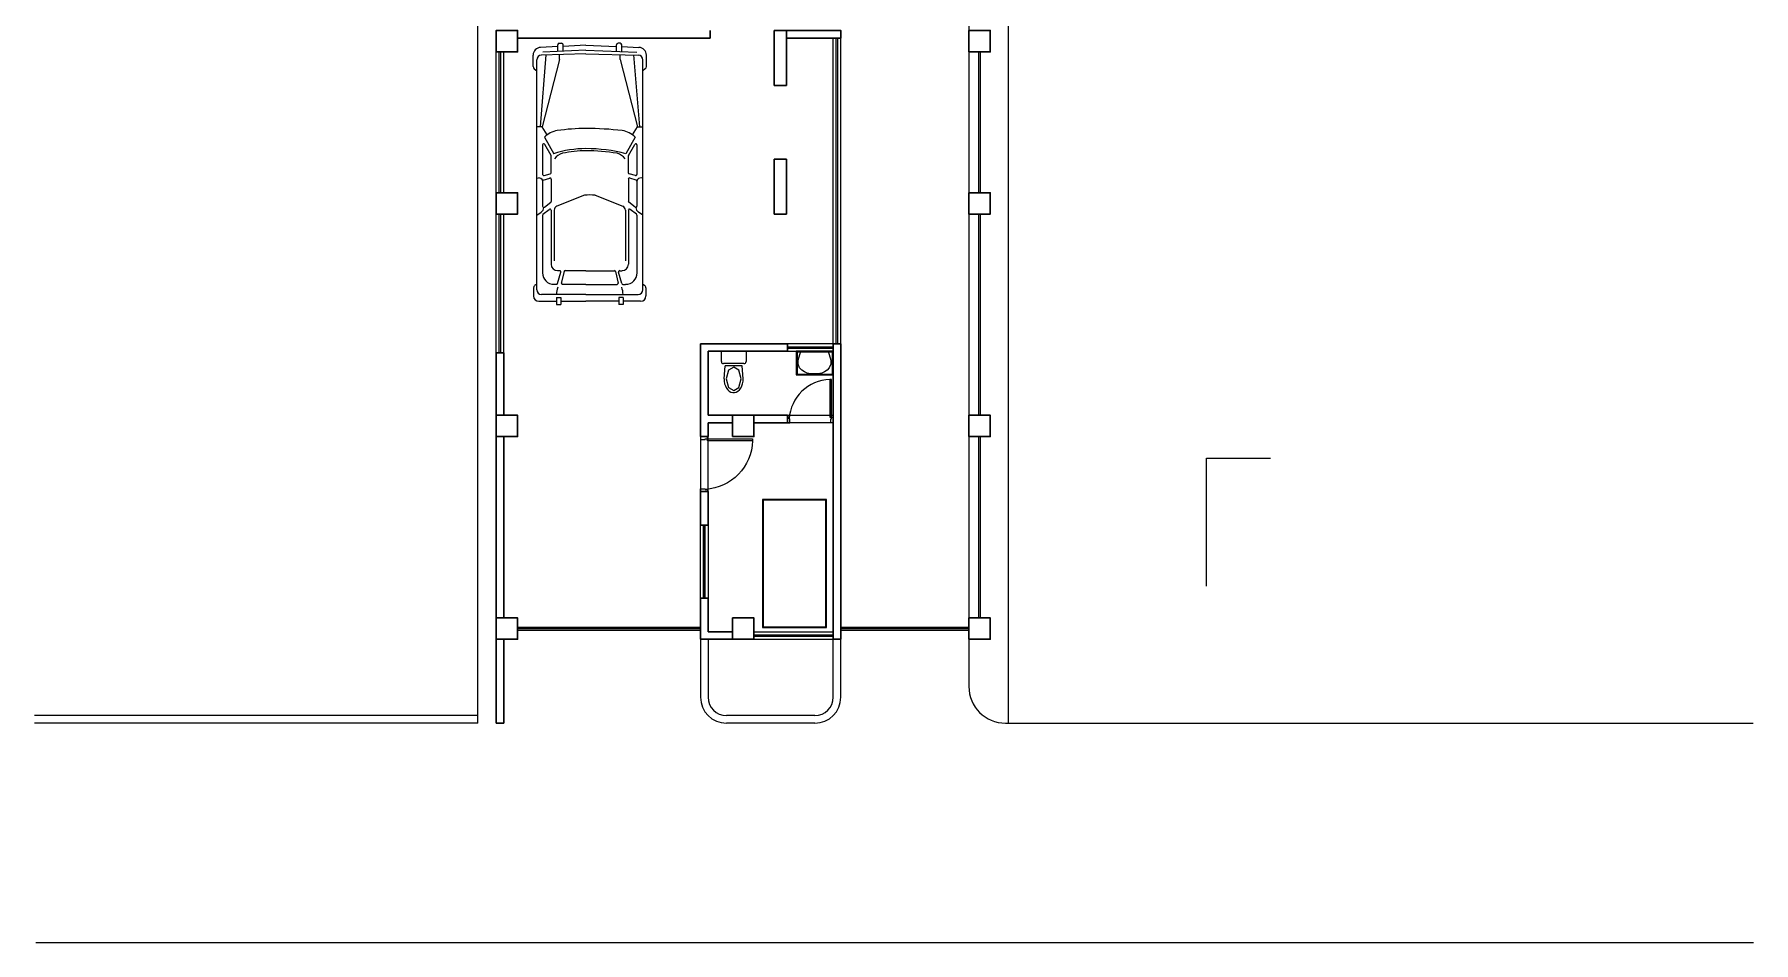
# Model space of a CAD drawing. Header units: inches. Extents: x 23587 to 406221, y -226199 to -75910.
# Drawn here: x 405093 to 406221, y -221056 to -220460 of the extents above; entities that cross this region are included whole.
import ezdxf

# ---------------------------------------------------------------- set-up
doc = ezdxf.new("R2010")
doc.units = ezdxf.units.IN
doc.header["$LTSCALE"] = 25.4
doc.header["$MEASUREMENT"] = 0
doc.layers.add('DOOR', color=42, linetype='Continuous')
doc.layers.add('FIXTURE', color=8, linetype='Continuous', lineweight=13)
doc.layers.add('Fresh air fan', color=250, linetype='Continuous', lineweight=0)
doc.styles.add('ATTR', font='romans.shx', dxfattribs={"width": 0.8, "height": 0.7})

# ---------------------------------------------------------------- blocks, each defined once
blk = doc.blocks.new('dsfghsfghdf')
at = {"color": 251, "linetype": 'Continuous', "lineweight": 5, "true_color": 0x636466}
for p, q in [((17582.5, -15938.7), (17571.2, -15939.2)), ((17601, -15941), (17572.7, -15942.3)), ((17582.5, -15941.9), (17582.5, -15937.5)), ((17583.5, -15936.5), (17585, -15936.5)), ((17586, -15941.7), (17586, -15937.5)), ((17601, -15937.8), (17586, -15938.5)), ((17601, -15937.8), (17620.9, -15938.5)), ((17601, -15941), (17634.3, -15942.3)), ((17620.9, -15941.7), (17620.9, -15937.5)), ((17623.4, -15936.5), (17622, -15936.5)), ((17624.5, -15941.9), (17624.5, -15937.5)), ((17624.5, -15938.7), (17635.7, -15939.2)), ((17566.3, -15951.7), (17566.3, -15944.3)), ((17568.7, -16098.2), (17568.7, -15947.4)), ((17574.7, -15944.1), (17570.9, -15991.3)), ((17601, -15943.5), (17571.7, -15944.2)), ((17583.6, -15947.2), (17572.3, -15991.3)), ((17583.6, -15947.2), (17583.6, -15943.9)), ((17601, -15943.5), (17635.2, -15944.2)), ((17623.4, -15947.2), (17623.4, -15943.9)), ((17623.4, -15947.2), (17634.7, -15991.3)), ((17632.2, -15944.1), (17636, -15991.3)), ((17638.3, -16098.2), (17638.3, -15947.4)), ((17640.7, -15951.7), (17640.7, -15944.3)), ((17567.1, -15953.3), (17568.7, -15954.6)), ((17639.9, -15953.3), (17638.3, -15954.6)), ((17572.3, -15991.3), (17568.7, -15991.3)), ((17575.6, -15996.5), (17572.3, -15991.3)), ((17631.4, -15996.5), (17634.7, -15991.3)), ((17634.7, -15991.3), (17638.3, -15991.3)), ((17572.5, -16003.2), (17572.5, -16022.5)), ((17573.7, -15998.1), (17579.8, -16009.1)), ((17578.1, -16010.1), (17573.9, -16002.8)), ((17633.2, -15998.1), (17627.2, -16009.1)), ((17628.9, -16010.1), (17633, -16002.8)), ((17634.4, -16003.2), (17634.4, -16022.5)), ((17578.2, -16021.5), (17578.2, -16010.5)), ((17628.8, -16021.5), (17628.8, -16010.5)), ((17568.7, -16024.9), (17569.8, -16024.8)), ((17572.5, -16027), (17572.5, -16043.4)), ((17573, -16026.3), (17577.2, -16024.9)), ((17573.5, -16023.2), (17577.6, -16022.2)), ((17578.2, -16025.6), (17578.2, -16040.2)), ((17628.8, -16025.6), (17628.8, -16040.2)), ((17633.5, -16023.2), (17629.4, -16022.2)), ((17633.9, -16026.3), (17629.8, -16024.9)), ((17634.4, -16027), (17634.4, -16043.4)), ((17638.3, -16024.9), (17637.1, -16024.8)), ((17573.7, -16044), (17577.9, -16040.8)), ((17600, -16036.2), (17581.9, -16043.4)), ((17607, -16036.2), (17625.1, -16043.4)), ((17633.2, -16044), (17629.1, -16040.8)), ((17568.7, -16049.2), (17571.5, -16047.3)), ((17572.5, -16049.3), (17572.5, -16087.2)), ((17572.8, -16048.7), (17576.9, -16045.5)), ((17578.2, -16046.1), (17578.2, -16081.5)), ((17580.1, -16045.9), (17580.1, -16079.3)), ((17626.8, -16045.9), (17626.8, -16079.3)), ((17628.8, -16046.1), (17628.8, -16081.5)), ((17634.1, -16048.7), (17630, -16045.5)), ((17634.4, -16049.3), (17634.4, -16087.2)), ((17638.3, -16049.2), (17635.4, -16047.3)), ((17583.8, -16085.7), (17582.3, -16085.7)), ((17582.4, -16094.1), (17584.5, -16086.6)), ((17586.6, -16086.2), (17584.8, -16093.8)), ((17601, -16085.7), (17587.3, -16085.7)), ((17601, -16085.7), (17619.6, -16085.7)), ((17620.4, -16086.2), (17622.1, -16093.8)), ((17624.5, -16094.1), (17622.4, -16086.6)), ((17623.1, -16085.7), (17624.7, -16085.7)), ((17566.6, -16097), (17566.6, -16102.3)), ((17568.7, -16094.5), (17567.5, -16095.3)), ((17581.7, -16094.7), (17580, -16094.7)), ((17601, -16094.7), (17585.6, -16094.7)), ((17601, -16094.7), (17621.4, -16094.7)), ((17625.2, -16094.7), (17627, -16094.7)), ((17638.3, -16094.5), (17639.4, -16095.3)), ((17640.3, -16097), (17640.3, -16102.3)), ((17570.1, -16105.8), (17581.7, -16105.8)), ((17601, -16101.3), (17571.8, -16101.3)), ((17581.7, -16103.4), (17581.7, -16107.9)), ((17581.7, -16103.4), (17584.5, -16103.4)), ((17581.7, -16107.9), (17584.5, -16107.9)), ((17584.5, -16103.4), (17584.5, -16107.9)), ((17584.5, -16105.8), (17601, -16105.8)), ((17601, -16101.3), (17635.2, -16101.3)), ((17622.5, -16105.8), (17601, -16105.8)), ((17622.5, -16103.4), (17622.5, -16107.9)), ((17625.3, -16103.4), (17622.5, -16103.4)), ((17625.3, -16107.9), (17622.5, -16107.9)), ((17625.3, -16103.4), (17625.3, -16107.9)), ((17636.8, -16105.8), (17625.3, -16105.8))]:
    blk.add_line(p, q, dxfattribs=at)
for centre, radius, start, end in [((17571.5, -15944.3), 5.15, 92.6255, 180), ((17583.5, -15937.5), 1.04, 90, 180), ((17585, -15937.5), 1.04, 0, 90), ((17622, -15937.5), 1.04, 90, 180), ((17623.4, -15937.5), 1.04, 0, 90), ((17635.5, -15944.3), 5.15, 0, 87.3745), ((17568.3, -15951.7), 2.02, 180, 231.846), ((17571.8, -15947.4), 3.14, 91.4964, 180), ((17635.2, -15947.4), 3.14, 0, 88.5036), ((17638.6, -15951.7), 2.02, 308.154, 0), ((17584.4, -16008.5), 14.9, 98.5608, 135.7281), ((17601, -16118.7), 126.3, 90, 98.5608), ((17601, -16194.7), 202.3, 83.2376, 90.0018), ((17622.6, -16008.5), 14.9, 44.2719, 81.4392), ((17573.3, -16003.2), 0.746, 29.342, 180), ((17601, -16073.1), 67.5, 90, 108.3137), ((17588.3, -16018.4), 10.1, 105.3068, 142.9583), ((17601, -16078.4), 71.4, 90, 102.4355), ((17601, -16107.7), 102.1, 75.1349, 90.0162), ((17601, -16131.9), 124.9, 80.6045, 90.0059), ((17618.7, -16018.4), 10.1, 37.0417, 74.6932), ((17633.7, -16003.2), 0.746, 0, 150.658), ((17577.4, -16010.5), 0.746, 0, 29.342), ((17629.5, -16010.5), 0.746, 150.658, 180), ((17569.9, -16027.9), 3.07, 25.9451, 92.1176), ((17573.3, -16022.5), 0.746, 180, 283.5951), ((17573.3, -16027), 0.746, 109.3434, 180), ((17577.4, -16025.6), 0.746, 0, 109.3434), ((17577.4, -16021.5), 0.746, 283.5951, 0), ((17629.5, -16021.5), 0.746, 180, 256.4049), ((17629.5, -16025.6), 0.746, 70.6566, 180), ((17633.7, -16022.5), 0.746, 256.4049, 0), ((17633.7, -16027), 0.746, 0, 70.6566), ((17637, -16027.9), 3.07, 87.8824, 154.0549), ((17577.4, -16040.2), 0.746, 307.9382, 0), ((17603.5, -16068.3), 32.3, 83.7436, 96.2564), ((17629.5, -16040.2), 0.746, 180, 232.0618), ((17569.5, -16044.2), 3.75, 303.4842, 0.7915), ((17573.3, -16043.4), 0.746, 180, 307.9382), ((17573.3, -16049.3), 0.746, 128.4536, 180), ((17577.4, -16046.1), 0.746, 0, 128.4536), ((17582.9, -16045.9), 2.73, 111.6451, 180), ((17624.1, -16045.9), 2.73, 0, 68.3549), ((17629.5, -16046.1), 0.746, 51.5464, 180), ((17633.7, -16043.4), 0.746, 232.0618, 0), ((17637.5, -16044.2), 3.75, 179.2085, 236.5158), ((17633.7, -16049.3), 0.746, 0, 51.5464), ((17580, -16087.2), 7.46, 180, 270), ((17582.3, -16081.5), 4.15, 180, 270), ((17583.8, -16086.4), 0.746, 344.5114, 90), ((17587.3, -16086.4), 0.746, 90, 166.9491), ((17619.6, -16086.4), 0.746, 13.0509, 90), ((17623.1, -16086.4), 0.746, 90, 195.4886), ((17624.7, -16081.5), 4.15, 270, 0), ((17627, -16087.2), 7.46, 270, 0), ((17568.7, -16097), 2.04, 124.3067, 180), ((17571.8, -16098.2), 3.11, 180, 270), ((17594.2, -16101.3), 12.6, 158.1455, 180), ((17581.7, -16093.9), 0.746, 270, 344.5114), ((17585.6, -16093.9), 0.746, 166.9491, 270), ((17621.4, -16093.9), 0.746, 270, 13.0509), ((17612.7, -16101.3), 12.6, 0, 21.8545), ((17625.2, -16093.9), 0.746, 195.4886, 270), ((17635.2, -16098.2), 3.11, 270, 0), ((17638.3, -16097), 2.04, 0, 55.6933), ((17570.1, -16102.3), 3.51, 180, 270), ((17636.8, -16102.3), 3.51, 270, 0)]:
    blk.add_arc(centre, radius, start, end, dxfattribs=at)
at = {"color": 251, "lineweight": 5, "true_color": 0x636466, "style": 'ATTR', "width": 0.8, "flags": 9}
blk.add_attdef('ESTCODE', (17601, -15937.8), '', height=0.0359, rotation=90, dxfattribs=at)
blk = doc.blocks.new('VNBVN')
at = {"layer": 'DOOR', "color": 8, "lineweight": 5}
for points in [[(24894.1, -74768.9), (24892.6, -74768.9), (24892.6, -74801.9), (24894.1, -74801.9)], [(24855.6, -74801.9), (24855.6, -74806.9), (24857.6, -74806.9), (24857.6, -74803.4), (24857.1, -74803.4), (24857.1, -74801.9)], [(24895.6, -74801.9), (24895.6, -74806.9), (24893.6, -74806.9), (24893.6, -74803.4), (24894.1, -74803.4), (24894.1, -74801.9)]]:
    blk.add_lwpolyline(points, close=True, dxfattribs=at)
blk.add_arc((24893.7, -74805.5), 36.6, 91.6166, 176.7465, dxfattribs=at)
blk = doc.blocks.new('COM')
at = {"layer": 'FIXTURE', "linetype": 'Continuous'}
for p, q in [((-9.6, 30), (8.4, 30)), ((-9.6, 22.5), (-9.6, 30)), ((8.4, 30), (8.4, 22.5)), ((6.9, 21), (-8.1, 21)), ((-7.6, 10), (-6.8, 19.5)), ((5.5, 19.5), (-6.8, 19.5)), ((-4.4, 16.2), (-6.1, 10)), ((-0.6, 18.5), (-4.4, 16.2)), ((3.1, 16.2), (-0.6, 18.5)), ((4.9, 10), (3.1, 16.2)), ((6.4, 10), (5.5, 19.5)), ((-7.6, 10), (-7.5, 8.1)), ((-7.5, 8.1), (-7.2, 6.3)), ((-7.2, 6.3), (-6.6, 4.7)), ((-6.6, 4.7), (-5.8, 3.2)), ((-6.1, 10), (-4.4, 3.7)), ((-5.8, 3.2), (-4.9, 2)), ((-4.9, 2), (-3.8, 1)), ((-4.4, 3.7), (-0.6, 1.5)), ((-3.8, 1), (-2.6, 0.3)), ((-2.6, 0.3), (-1.3, 0)), ((-1.3, 0), (0, 0)), ((-0.6, 1.5), (3.1, 3.7)), ((0, 0), (1.3, 0.3)), ((1.3, 0.3), (2.5, 1)), ((2.5, 1), (3.6, 2)), ((3.1, 3.7), (4.9, 10)), ((3.6, 2), (4.5, 3.2)), ((4.5, 3.2), (5.3, 4.7)), ((5.3, 4.7), (5.9, 6.3)), ((5.9, 6.3), (6.2, 8.1)), ((6.2, 8.1), (6.4, 10))]:
    blk.add_line(p, q, dxfattribs=at)
for centre, start, end in [((-8.1, 22.5), 180, 270), ((6.9, 22.5), 270, 0)]:
    blk.add_arc(centre, 1.5, start, end, dxfattribs=at)
blk = doc.blocks.new('BVBVC')
at = {"layer": 'FIXTURE'}
for p, q in [((33095.5, 891.9), (33094.7, 890.2)), ((33096.6, 893.6), (33095.5, 891.9)), ((33098.1, 895), (33096.6, 893.6)), ((33100.5, 896.1), (33098.1, 895)), ((33103.1, 896), (33100.5, 896.1)), ((33109, 894.3), (33103.1, 896)), ((33109, 876.3), (33109, 894.3)), ((33094.7, 880.5), (33095.5, 878.7)), ((33095.5, 878.7), (33096.6, 877)), ((33096.6, 877), (33098.1, 875.6)), ((33098.1, 875.6), (33100.5, 874.6)), ((33100.5, 874.6), (33103.1, 874.6)), ((33103.1, 874.6), (33109, 876.3))]:
    blk.add_line(p, q, dxfattribs=at)
blk.add_arc((33119.1, 885.3), 25, 168.8173, 191.1827, dxfattribs=at)

msp = doc.modelspace()

# ---------------------------------------------------------------- linework, layer by layer
at = {"layer": 'Fresh air fan', "color": 250, "lineweight": 13, "ltscale": 0.09}
for p, q in [((405384.3, -220912.4), (405384.3, -219612.1)), ((405732.3, -220912.4), (405732.3, -219832.4)), ((405706.3, -219913.4), (405706.3, -220888.4)), ((405617.3, -220663.4), (405617.3, -220462.9)), ((405622.3, -220663.4), (405622.3, -220462.9)), ((405396.3, -220669.4), (405396.3, -220471.9)), ((405398.3, -220564.4), (405398.3, -220471.9)), ((405399.3, -220564.4), (405399.3, -220471.9)), ((405401.3, -220564.4), (405401.3, -220471.9)), ((405398.3, -220669.4), (405398.3, -220578.4)), ((405399.3, -220669.4), (405399.3, -220578.4)), ((405401.3, -220669.4), (405401.3, -220578.4)), ((405862, -220822.6), (405862, -220738.6)), ((405862, -220738.6), (405904, -220738.6)), ((405410.3, -220849.4), (405530.3, -220849.4)), ((405410.3, -220850.4), (405530.3, -220850.4)), ((405622.3, -220849.4), (405706.3, -220849.4)), ((405622.3, -220850.4), (405706.3, -220850.4)), ((405410.3, -220851.4), (405530.3, -220851.4)), ((405530.3, -220857.4), (405530.3, -220895.4)), ((405535.3, -220857.4), (405535.3, -220895.4)), ((405565.3, -220852.4), (405617.3, -220852.4)), ((405565.3, -220857.4), (405617.3, -220857.4)), ((405617.3, -220895.4), (405617.3, -220857.4)), ((405622.3, -220851.4), (405706.3, -220851.4)), ((405622.3, -220895.4), (405622.3, -220857.4)), ((405384.3, -220907.4), (405093.5, -220907.4)), ((405384.3, -220912.4), (405093.5, -220912.4)), ((405605.3, -220907.4), (405547.3, -220907.4)), ((405605.3, -220912.4), (405547.3, -220912.4)), ((405730.3, -220912.4), (406220.7, -220912.4)), ((405094.4, -221056.4), (406220.9, -221056.4))]:
    msp.add_line(p, q, dxfattribs=at)
at = {"layer": 'Fresh air fan', "color": 250, "lineweight": 30, "ltscale": 0.09}
for p, q in [((405536.6, -220462.9), (405410.3, -220462.9)), ((405536.6, -220462.9), (405536.6, -220457.9)), ((405401.3, -220669.4), (405396.3, -220669.4)), ((405396.3, -220843.4), (405396.3, -220669.4)), ((405401.3, -220710.4), (405401.3, -220669.4)), ((405530.3, -220663.4), (405530.3, -220724.4)), ((405530.3, -220663.4), (405587.3, -220663.4)), ((405535.3, -220668.4), (405587.3, -220668.4)), ((405535.3, -220710.4), (405535.3, -220668.4)), ((405587.3, -220668.4), (405587.3, -220663.4)), ((405617.3, -220663.4), (405617.3, -220857.4)), ((405617.3, -220663.4), (405622.3, -220663.4)), ((405622.3, -220663.4), (405622.3, -220857.4)), ((405535.3, -220710.4), (405551.3, -220710.4)), ((405535.3, -220715.4), (405551.3, -220715.4)), ((405535.3, -220715.4), (405535.3, -220724.4)), ((405565.3, -220710.4), (405587.3, -220710.4)), ((405565.3, -220715.4), (405587.3, -220715.4)), ((405587.3, -220710.4), (405587.3, -220715.4)), ((405401.3, -220843.4), (405401.3, -220724.4)), ((405535.3, -220724.4), (405530.3, -220724.4)), ((405535.3, -220760.4), (405530.3, -220760.4)), ((405530.3, -220760.4), (405530.3, -220782.4)), ((405535.3, -220760.4), (405535.3, -220782.4)), ((405535.3, -220782.4), (405530.3, -220782.4)), ((405535.3, -220830.4), (405530.3, -220830.4)), ((405530.3, -220830.4), (405530.3, -220857.4)), ((405535.3, -220830.4), (405535.3, -220852.4)), ((405396.3, -220857.4), (405396.3, -220912.4)), ((405401.3, -220857.4), (405401.3, -220912.4)), ((405551.3, -220857.4), (405530.3, -220857.4)), ((405551.3, -220852.4), (405535.3, -220852.4)), ((405617.3, -220857.4), (405622.3, -220857.4)), ((405401.3, -220912.4), (405396.3, -220912.4))]:
    msp.add_line(p, q, dxfattribs=at)
at = {"layer": 'Fresh air fan', "color": 230, "lineweight": 13, "ltscale": 0.09}
for p, q in [((405619.3, -220663.4), (405619.3, -220462.9)), ((405620.3, -220663.4), (405620.3, -220462.9)), ((405712.8, -220564.4), (405712.8, -220471.9)), ((405713.8, -220564.4), (405713.8, -220471.9)), ((405712.8, -220710.4), (405712.8, -220578.4)), ((405713.8, -220710.4), (405713.8, -220578.4)), ((405712.8, -220843.4), (405712.8, -220724.4)), ((405713.8, -220843.4), (405713.8, -220724.4))]:
    msp.add_line(p, q, dxfattribs=at)
at = {"layer": 'Fresh air fan', "color": 150, "lineweight": 9, "ltscale": 0.09}
for p, q in [((405587.3, -220665.4), (405617.3, -220665.4)), ((405587.3, -220665.9), (405617.3, -220665.9)), ((405587.3, -220666.4), (405617.3, -220666.4)), ((405532.3, -220830.4), (405532.3, -220782.4)), ((405532.8, -220830.4), (405532.8, -220782.4)), ((405533.3, -220830.4), (405533.3, -220782.4)), ((405565.3, -220854.4), (405617.3, -220854.4)), ((405565.3, -220854.9), (405617.3, -220854.9)), ((405565.3, -220855.4), (405617.3, -220855.4))]:
    msp.add_line(p, q, dxfattribs=at)
at = {"layer": 'Fresh air fan', "color": 232, "lineweight": 30, "ltscale": 0.09}
for points in [[(405396.3, -220471.9), (405410.3, -220471.9), (405410.3, -220457.9), (405396.3, -220457.9)], [(405578.6, -220457.9), (405586.6, -220457.9), (405586.6, -220493.9), (405578.6, -220493.9)], [(405706.3, -220471.9), (405720.3, -220471.9), (405720.3, -220457.9), (405706.3, -220457.9)], [(405578.6, -220542.4), (405586.6, -220542.4), (405586.6, -220578.4), (405578.6, -220578.4)], [(405396.3, -220578.4), (405410.3, -220578.4), (405410.3, -220564.4), (405396.3, -220564.4)], [(405706.3, -220578.4), (405720.3, -220578.4), (405720.3, -220564.4), (405706.3, -220564.4)], [(405396.3, -220724.4), (405410.3, -220724.4), (405410.3, -220710.4), (405396.3, -220710.4)], [(405551.3, -220724.4), (405565.3, -220724.4), (405565.3, -220710.4), (405551.3, -220710.4)], [(405706.3, -220724.4), (405720.3, -220724.4), (405720.3, -220710.4), (405706.3, -220710.4)], [(405396.3, -220857.4), (405410.3, -220857.4), (405410.3, -220843.4), (405396.3, -220843.4)], [(405551.3, -220857.4), (405565.3, -220857.4), (405565.3, -220843.4), (405551.3, -220843.4)], [(405706.3, -220857.4), (405720.3, -220857.4), (405720.3, -220843.4), (405706.3, -220843.4)]]:
    msp.add_lwpolyline(points, close=True, dxfattribs=at)
at = {"layer": 'Fresh air fan', "color": 250, "lineweight": 30, "ltscale": 0.09}
msp.add_lwpolyline([(405586.6, -220457.9), (405622.3, -220457.9), (405622.3, -220462.9), (405586.6, -220462.9)], close=True, dxfattribs=at)
at = {"layer": 'Fresh air fan', "color": 250, "lineweight": 13, "ltscale": 0.09}
for points in [[(405587.3, -220668.4), (405617.3, -220668.4), (405617.3, -220663.4), (405587.3, -220663.4)], [(405617.3, -220668.4), (405593.1, -220668.4), (405593.1, -220683.9), (405617.3, -220683.9)], [(405616.8, -220668.9), (405593.6, -220668.9), (405593.6, -220683.4), (405616.8, -220683.4)], [(405587.3, -220710.4), (405617.3, -220710.4), (405617.3, -220715.4), (405587.3, -220715.4)], [(405535.3, -220724.4), (405530.3, -220724.4), (405530.3, -220760.4), (405535.3, -220760.4)], [(405570.9, -220849.7), (405612.9, -220849.7), (405612.9, -220765.7), (405570.9, -220765.7)], [(405571.4, -220849.2), (405612.4, -220849.2), (405612.4, -220766.2), (405571.4, -220766.2)], [(405530.3, -220782.4), (405535.3, -220782.4), (405535.3, -220830.4), (405530.3, -220830.4)]]:
    msp.add_lwpolyline(points, close=True, dxfattribs=at)
for centre, radius, start, end in [((405547.3, -220895.4), 17, 180, 270), ((405547.3, -220895.4), 12, 180, 270), ((405605.3, -220895.4), 12, 270, 0), ((405605.3, -220895.4), 17, 270, 0), ((405730.3, -220888.4), 24, 180, 270)]:
    msp.add_arc(centre, radius, start, end, dxfattribs=at)

# ---------------------------------------------------------------- block references
at = {"layer": 'DOOR', "extrusion": (0, 0, -1), "xscale": -0.7500000000000004, "yscale": 0.7500000000000004, "zscale": -0.7500000000000004}
msp.add_blockref('VNBVN', (-386945.6, -164610.2), dxfattribs=at)
at = {"layer": 'DOOR', "extrusion": (0, 0, -1), "xscale": 0.9000000000072756, "yscale": 0.9000000000072756, "zscale": -0.9000000000072756, "rotation": 90}
msp.add_blockref('VNBVN', (-472856.5, -243130.5), dxfattribs=at)
at = {"layer": 'FIXTURE', "xscale": 0.8999999999941793, "yscale": 0.8999999999941793, "zscale": 0.8999999999941793, "rotation": 359.9999994497161}
msp.add_blockref('COM', (405552.6, -220695.4), dxfattribs=at)
at = {"layer": 'FIXTURE', "xscale": -1, "rotation": 270}
msp.add_blockref('BVBVC', (404719.7, -253777.4), dxfattribs=at)
at = {"layer": 'Fresh air fan', "color": 250, "lineweight": 13}
msp.add_blockref('dsfghsfghdf', (387854.2, -204529.8), dxfattribs=at)

doc.saveas('drawing.dxf')
